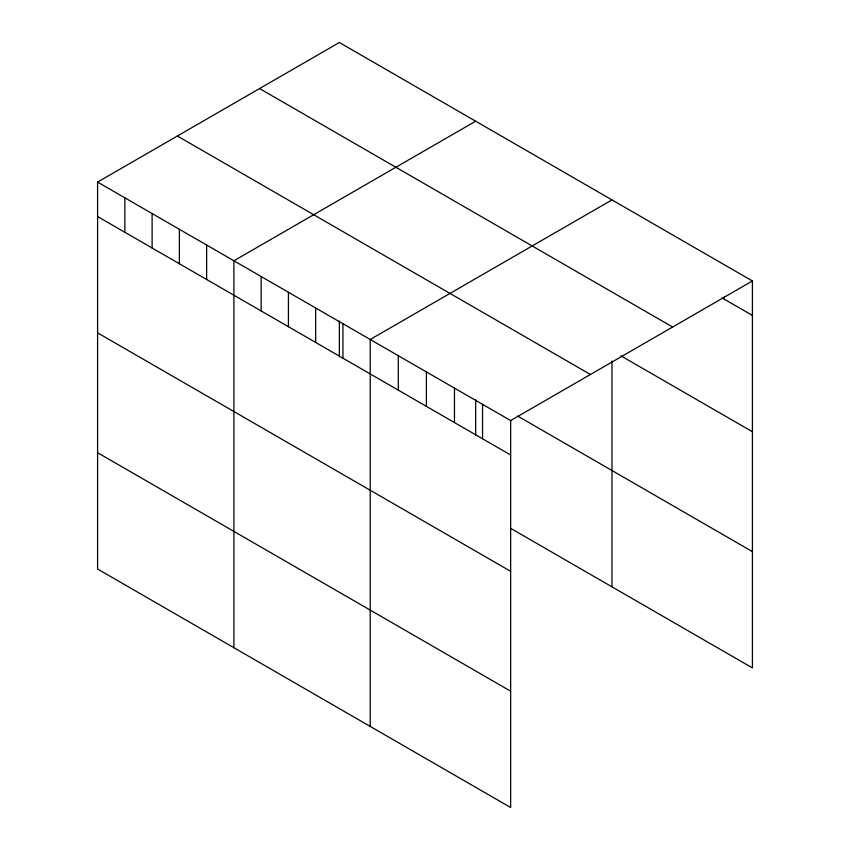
<?xml version="1.0" encoding="UTF-8"?>
<svg xmlns="http://www.w3.org/2000/svg" width="850" height="850" viewBox="0 0 850 850"><rect width="100%" height="100%" fill="white"/><g stroke="black" fill="none" stroke-linecap="round" stroke-linejoin="round"><path stroke-width="1.27" d="M97.591 182.081L510.648 420.559L510.648 807.5L97.591 569.022L97.591 182.081L339.352 42.5L752.409 280.978L752.409 667.919L510.871 528.466M475.66 121.199L233.899 260.78L233.899 647.721M611.968 199.899L370.207 339.479L370.207 726.421M510.648 420.559L752.409 280.978M722.075 297.904L752.409 315.424M259.569 88.559L672.626 327.038M620.957 355.853L752.409 431.747M177.374 136.021L590.431 374.499M517.692 416.075L752.409 551.597M97.591 216.527L510.648 455.005M97.591 332.849L510.648 571.327M97.591 452.699L510.648 691.178M724.327 296.554L724.327 299.2M611.968 361.08L611.968 586.84M482.556 404.345L482.556 438.781M475.66 399.744L475.66 435.434M454.474 388.131L454.474 422.567M426.381 371.907L426.381 406.353M398.299 355.693L398.299 390.139M342.943 323.733L342.943 358.179M339.352 321.045L339.352 356.734M315.679 307.998L315.679 342.444M288.426 292.262L288.426 326.697M261.163 276.516L261.163 310.962M206.635 245.044L206.635 279.48M179.371 229.298L179.371 263.744M152.107 213.562L152.107 248.009M124.854 197.816L124.854 232.262"/></g></svg>
